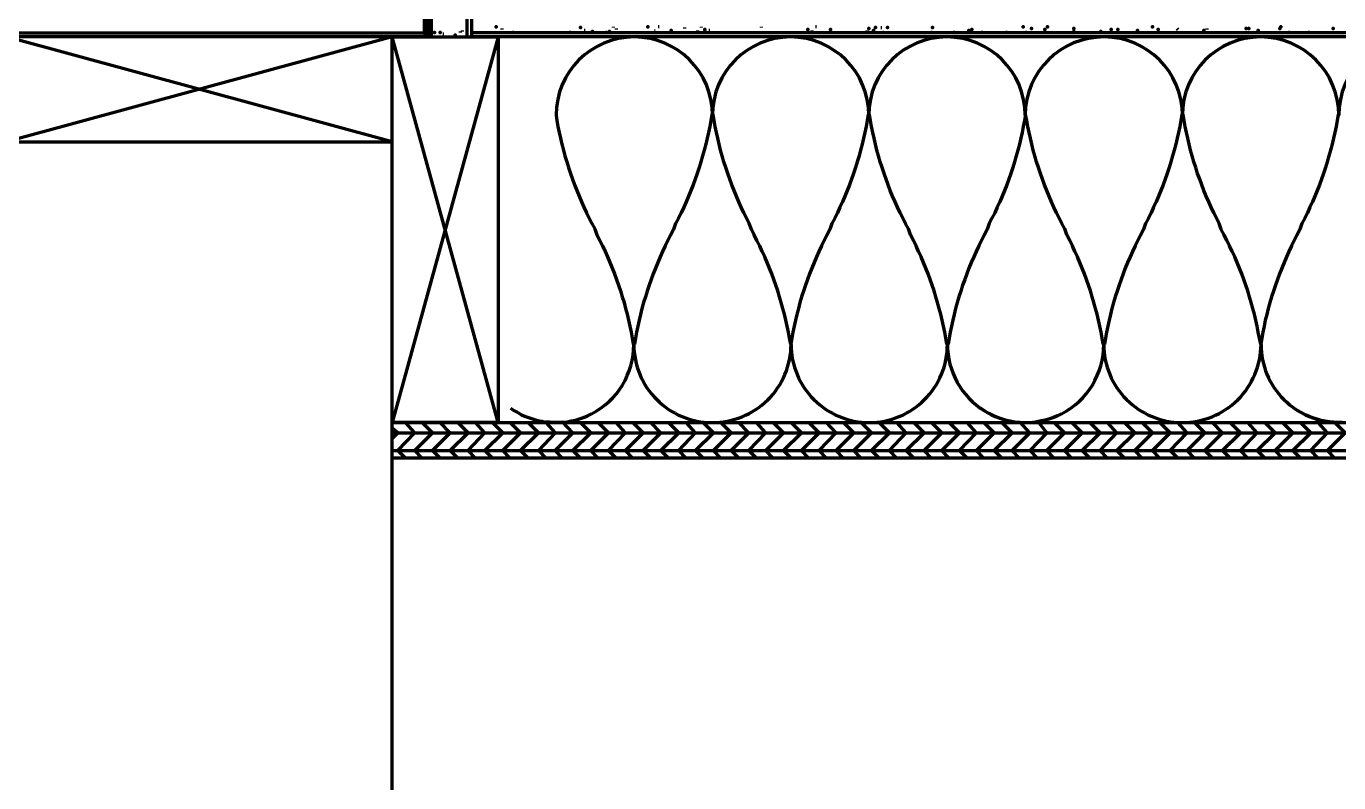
# Model space of a CAD drawing. Extents: x -134.2 to -36.6, y 16.5 to 62.5.
# Drawn here: x -122.59 to -103.9, y 39.6 to 50.38 of the extents above; entities that cross this region are included whole.
import ezdxf

# ---------------------------------------------------------------- set-up
doc = ezdxf.new("R2010")
doc.units = 0
doc.header["$MEASUREMENT"] = 0
doc.layers.add('Dt-Line 1', color=9, linetype='Continuous', lineweight=0)
doc.layers.add('Dt-Line 3', color=7, linetype='Continuous', lineweight=15)

msp = doc.modelspace()

# ---------------------------------------------------------------- linework, layer by layer
at = {"layer": 'Dt-Line 1', "linetype": 'Continuous', "lineweight": 158}
for p, q in [((-116.406, 50.295), (-116.406, 50.309)), ((-116.379, 50.309), (-116.379, 50.322)), ((-115.819, 50.349), (-115.819, 50.335)), ((-114.633, 50.322), (-114.646, 50.322)), ((-114.353, 50.309), (-114.339, 50.295)), ((-114.233, 50.375), (-114.233, 50.362)), ((-114.193, 50.349), (-114.193, 50.335)), ((-113.646, 50.322), (-113.633, 50.322)), ((-113.579, 50.375), (-113.593, 50.375)), ((-113.219, 50.362), (-113.219, 50.349)), ((-113.033, 50.322), (-113.033, 50.309)), ((-112.979, 50.375), (-112.979, 50.362)), ((-112.859, 50.322), (-112.873, 50.322)), ((-112.126, 50.375), (-112.126, 50.362)), ((-111.406, 50.322), (-111.406, 50.309)), ((-111.339, 50.375), (-111.353, 50.375)), ((-110.619, 50.322), (-110.619, 50.309)), ((-110.419, 50.362), (-110.406, 50.362)), ((-110.379, 50.295), (-110.393, 50.295)), ((-106.206, 50.349), (-106.193, 50.335)), ((-105.779, 50.349), (-105.779, 50.335)), ((-105.113, 50.295), (-105.099, 50.295)), ((-116.646, 50.269), (-116.659, 50.269)), ((-117.379, 44.589), (-74.179, 44.589)), ((-117.379, 44.335), (-74.179, 44.335))]:
    msp.add_line(p, q, dxfattribs=at)
at = {"layer": 'Dt-Line 1', "linetype": 'Continuous', "lineweight": 211}
for p, q in [((-117.379, 48.735), (-122.873, 50.229)), ((-115.873, 50.229), (-117.379, 44.735))]:
    msp.add_line(p, q, dxfattribs=at)
at = {"layer": 'Dt-Line 1', "linetype": 'Continuous', "lineweight": 158}
for points in [[(-116.779, 50.295), (-116.779, 50.295), (-116.779, 50.295)], [(-116.699, 50.295), (-116.699, 50.295), (-116.699, 50.295)], [(-115.899, 50.375), (-115.899, 50.375), (-115.899, 50.375)], [(-115.659, 50.295), (-115.659, 50.295), (-115.659, 50.295)], [(-114.846, 50.295), (-114.846, 50.295), (-114.846, 50.295)], [(-114.699, 50.362), (-114.699, 50.362), (-114.699, 50.362)], [(-114.526, 50.309), (-114.526, 50.309), (-114.526, 50.309)], [(-114.286, 50.309), (-114.286, 50.309), (-114.286, 50.309)], [(-113.739, 50.375), (-113.739, 50.375), (-113.739, 50.375)], [(-113.406, 50.322), (-113.406, 50.322), (-113.406, 50.322)], [(-111.459, 50.335), (-111.459, 50.335), (-111.459, 50.335)], [(-111.139, 50.335), (-111.139, 50.335), (-111.139, 50.335)], [(-110.593, 50.349), (-110.593, 50.349), (-110.593, 50.349)], [(-110.526, 50.322), (-110.526, 50.322), (-110.526, 50.322)], [(-110.499, 50.362), (-110.499, 50.362), (-110.499, 50.362)], [(-110.326, 50.362), (-110.326, 50.362), (-110.326, 50.362)], [(-109.699, 50.295), (-109.699, 50.295), (-109.699, 50.295)], [(-109.686, 50.362), (-109.686, 50.362), (-109.686, 50.362)], [(-109.379, 50.295), (-109.379, 50.295), (-109.379, 50.295)], [(-109.166, 50.322), (-109.166, 50.322), (-109.166, 50.322)], [(-109.126, 50.335), (-109.126, 50.335), (-109.126, 50.335)], [(-108.979, 50.295), (-108.979, 50.295), (-108.979, 50.295)], [(-108.633, 50.295), (-108.633, 50.295), (-108.633, 50.295)], [(-108.393, 50.375), (-108.393, 50.375), (-108.393, 50.375)], [(-108.353, 50.295), (-108.353, 50.295), (-108.353, 50.295)], [(-108.273, 50.349), (-108.273, 50.349), (-108.273, 50.349)], [(-108.086, 50.335), (-108.086, 50.335), (-108.086, 50.335)], [(-108.046, 50.375), (-108.046, 50.375), (-108.046, 50.375)], [(-107.673, 50.349), (-107.673, 50.349), (-107.673, 50.349)], [(-107.673, 50.309), (-107.673, 50.309), (-107.673, 50.309)], [(-107.286, 50.309), (-107.286, 50.309), (-107.286, 50.309)], [(-107.139, 50.335), (-107.139, 50.335), (-107.139, 50.335)], [(-107.046, 50.335), (-107.046, 50.335), (-107.046, 50.335)], [(-106.766, 50.322), (-106.766, 50.322), (-106.766, 50.322)], [(-106.553, 50.375), (-106.553, 50.375), (-106.553, 50.375)], [(-105.819, 50.322), (-105.819, 50.322), (-105.819, 50.322)], [(-105.219, 50.349), (-105.219, 50.349), (-105.219, 50.349)], [(-105.179, 50.349), (-105.179, 50.349), (-105.179, 50.349)], [(-105.046, 50.322), (-105.046, 50.322), (-105.046, 50.322)], [(-104.739, 50.349), (-104.739, 50.349), (-104.739, 50.349)], [(-104.726, 50.375), (-104.726, 50.375), (-104.726, 50.375)], [(-104.606, 50.295), (-104.606, 50.295), (-104.606, 50.295)], [(-104.326, 50.295), (-104.326, 50.295), (-104.326, 50.295)], [(-103.979, 50.349), (-103.979, 50.349), (-103.979, 50.349)], [(-116.486, 50.255), (-116.486, 50.255), (-116.486, 50.255)], [(-112.828, 49.126), (-112.842, 49.04), (-112.858, 48.955), (-112.875, 48.87), (-112.894, 48.785), (-112.914, 48.701), (-112.936, 48.617), (-112.959, 48.534), (-112.983, 48.451), (-113.009, 48.368), (-113.036, 48.286), (-113.065, 48.204), (-113.095, 48.123), (-113.127, 48.042), (-113.159, 47.962), (-113.194, 47.882), (-113.229, 47.803), (-113.266, 47.725), (-113.304, 47.647), (-113.344, 47.57), (-113.374, 47.484), (-113.415, 47.407), (-113.454, 47.33), (-113.493, 47.252), (-113.53, 47.174), (-113.565, 47.095), (-113.599, 47.015), (-113.632, 46.935), (-113.664, 46.855), (-113.694, 46.773), (-113.722, 46.692), (-113.75, 46.609), (-113.775, 46.527), (-113.8, 46.444), (-113.823, 46.36), (-113.844, 46.276), (-113.865, 46.192), (-113.883, 46.107), (-113.9, 46.022), (-113.916, 45.937), (-113.931, 45.851)], [(-110.601, 49.126), (-110.616, 49.04), (-110.632, 48.955), (-110.649, 48.87), (-110.667, 48.785), (-110.688, 48.701), (-110.709, 48.617), (-110.732, 48.534), (-110.757, 48.451), (-110.782, 48.368), (-110.81, 48.286), (-110.838, 48.204), (-110.868, 48.123), (-110.9, 48.042), (-110.933, 47.962), (-110.967, 47.882), (-111.003, 47.803), (-111.039, 47.725), (-111.078, 47.647), (-111.117, 47.57), (-111.147, 47.484), (-111.188, 47.407), (-111.228, 47.33), (-111.266, 47.252), (-111.303, 47.174), (-111.338, 47.095), (-111.373, 47.015), (-111.406, 46.935), (-111.437, 46.855), (-111.467, 46.773), (-111.496, 46.692), (-111.523, 46.609), (-111.549, 46.527), (-111.573, 46.444), (-111.596, 46.36), (-111.618, 46.276), (-111.638, 46.192), (-111.657, 46.107), (-111.674, 46.022), (-111.69, 45.937), (-111.704, 45.851), (-111.723, 45.937), (-111.738, 46.023), (-111.756, 46.108), (-111.774, 46.193), (-111.794, 46.277), (-111.816, 46.361), (-111.839, 46.444), (-111.863, 46.527), (-111.889, 46.61), (-111.917, 46.692), (-111.945, 46.774), (-111.975, 46.855), (-112.007, 46.936), (-112.04, 47.016), (-112.074, 47.095), (-112.109, 47.174), (-112.146, 47.253), (-112.185, 47.331), (-112.224, 47.408), (-112.265, 47.484), (-112.295, 47.57), (-112.334, 47.647), (-112.373, 47.725), (-112.41, 47.803), (-112.445, 47.882), (-112.479, 47.962), (-112.512, 48.042), (-112.544, 48.123), (-112.574, 48.204), (-112.602, 48.286), (-112.63, 48.368), (-112.655, 48.451), (-112.68, 48.534), (-112.703, 48.617), (-112.724, 48.701), (-112.745, 48.785), (-112.763, 48.87), (-112.78, 48.955), (-112.796, 49.04), (-112.811, 49.126)], [(-109.482, 45.852), (-109.496, 45.937), (-109.512, 46.023), (-109.529, 46.108), (-109.548, 46.193), (-109.568, 46.277), (-109.589, 46.361), (-109.612, 46.444), (-109.637, 46.527), (-109.663, 46.61), (-109.69, 46.692), (-109.719, 46.774), (-109.749, 46.855), (-109.78, 46.936), (-109.813, 47.016), (-109.847, 47.095), (-109.883, 47.174), (-109.92, 47.253), (-109.958, 47.331), (-109.998, 47.408), (-110.027, 47.493), (-110.068, 47.57), (-110.108, 47.647), (-110.146, 47.725), (-110.183, 47.803), (-110.218, 47.882), (-110.253, 47.962), (-110.286, 48.042), (-110.317, 48.123), (-110.347, 48.204), (-110.376, 48.286), (-110.403, 48.368), (-110.429, 48.451), (-110.453, 48.534), (-110.476, 48.617), (-110.498, 48.701), (-110.518, 48.785), (-110.537, 48.87), (-110.554, 48.955), (-110.57, 49.04), (-110.584, 49.126)], [(-107.255, 45.852), (-107.269, 45.937), (-107.285, 46.023), (-107.302, 46.108), (-107.321, 46.193), (-107.341, 46.277), (-107.363, 46.361), (-107.386, 46.444), (-107.41, 46.527), (-107.436, 46.61), (-107.463, 46.692), (-107.492, 46.774), (-107.522, 46.855), (-107.553, 46.936), (-107.586, 47.016), (-107.62, 47.095), (-107.656, 47.174), (-107.693, 47.253), (-107.731, 47.331), (-107.771, 47.408), (-107.8, 47.493), (-107.841, 47.57), (-107.881, 47.647), (-107.919, 47.725), (-107.956, 47.803), (-107.992, 47.882), (-108.026, 47.962), (-108.059, 48.042), (-108.09, 48.123), (-108.12, 48.204), (-108.149, 48.286), (-108.176, 48.368), (-108.202, 48.451), (-108.227, 48.534), (-108.25, 48.617), (-108.271, 48.701), (-108.291, 48.785), (-108.31, 48.87), (-108.327, 48.955), (-108.343, 49.04), (-108.361, 49.126), (-108.376, 49.04), (-108.392, 48.955), (-108.409, 48.87), (-108.427, 48.785), (-108.448, 48.701), (-108.469, 48.617), (-108.492, 48.534), (-108.517, 48.451), (-108.542, 48.368), (-108.57, 48.286), (-108.598, 48.204), (-108.628, 48.123), (-108.66, 48.042), (-108.693, 47.962), (-108.727, 47.882), (-108.763, 47.803), (-108.799, 47.725), (-108.838, 47.647), (-108.877, 47.57), (-108.907, 47.484), (-108.948, 47.407), (-108.988, 47.33), (-109.026, 47.252), (-109.063, 47.174), (-109.098, 47.095), (-109.133, 47.015), (-109.166, 46.935), (-109.197, 46.855), (-109.227, 46.773), (-109.256, 46.692), (-109.283, 46.609), (-109.309, 46.527), (-109.333, 46.444), (-109.356, 46.36), (-109.378, 46.276), (-109.398, 46.192), (-109.417, 46.107), (-109.434, 46.022), (-109.45, 45.937), (-109.464, 45.851)], [(-106.135, 49.126), (-106.149, 49.04), (-106.165, 48.955), (-106.182, 48.87), (-106.201, 48.785), (-106.221, 48.701), (-106.243, 48.617), (-106.266, 48.534), (-106.29, 48.451), (-106.316, 48.368), (-106.343, 48.286), (-106.372, 48.204), (-106.402, 48.123), (-106.433, 48.042), (-106.466, 47.962), (-106.5, 47.882), (-106.536, 47.803), (-106.573, 47.725), (-106.611, 47.647), (-106.651, 47.57), (-106.68, 47.484), (-106.721, 47.407), (-106.761, 47.33), (-106.799, 47.252), (-106.836, 47.174), (-106.872, 47.095), (-106.906, 47.015), (-106.939, 46.935), (-106.97, 46.855), (-107, 46.773), (-107.029, 46.692), (-107.056, 46.609), (-107.082, 46.527), (-107.107, 46.444), (-107.13, 46.36), (-107.151, 46.276), (-107.171, 46.192), (-107.19, 46.107), (-107.207, 46.022), (-107.223, 45.937), (-107.237, 45.851)], [(-103.908, 49.126), (-103.922, 49.04), (-103.938, 48.955), (-103.955, 48.87), (-103.974, 48.785), (-103.994, 48.701), (-104.016, 48.617), (-104.039, 48.534), (-104.063, 48.451), (-104.089, 48.368), (-104.116, 48.286), (-104.145, 48.204), (-104.175, 48.123), (-104.207, 48.042), (-104.239, 47.962), (-104.274, 47.882), (-104.309, 47.803), (-104.346, 47.725), (-104.384, 47.647), (-104.424, 47.57), (-104.454, 47.484), (-104.495, 47.407), (-104.534, 47.33), (-104.573, 47.252), (-104.61, 47.174), (-104.645, 47.095), (-104.679, 47.015), (-104.712, 46.935), (-104.744, 46.855), (-104.774, 46.773), (-104.802, 46.692), (-104.83, 46.609), (-104.855, 46.527), (-104.88, 46.444), (-104.903, 46.36), (-104.924, 46.276), (-104.945, 46.192), (-104.963, 46.107), (-104.98, 46.022), (-104.996, 45.937), (-105.011, 45.851), (-105.029, 45.937), (-105.045, 46.023), (-105.062, 46.108), (-105.081, 46.193), (-105.101, 46.277), (-105.123, 46.361), (-105.146, 46.444), (-105.17, 46.527), (-105.196, 46.61), (-105.223, 46.692), (-105.252, 46.774), (-105.282, 46.855), (-105.313, 46.936), (-105.346, 47.016), (-105.38, 47.095), (-105.416, 47.174), (-105.453, 47.253), (-105.491, 47.331), (-105.531, 47.408), (-105.572, 47.484), (-105.601, 47.57), (-105.641, 47.647), (-105.679, 47.725), (-105.716, 47.803), (-105.752, 47.882), (-105.786, 47.962), (-105.819, 48.042), (-105.85, 48.123), (-105.88, 48.204), (-105.909, 48.286), (-105.936, 48.368), (-105.962, 48.451), (-105.987, 48.534), (-106.01, 48.617), (-106.031, 48.701), (-106.051, 48.785), (-106.07, 48.87), (-106.087, 48.955), (-106.103, 49.04), (-106.117, 49.126)], [(-115.698, 44.942), (-115.647, 44.907), (-115.593, 44.876), (-115.539, 44.847), (-115.483, 44.822), (-115.427, 44.8), (-115.369, 44.781), (-115.311, 44.766), (-115.251, 44.753), (-115.193, 44.735), (-115.059, 44.589), (-115.299, 44.335), (-115.193, 44.229)], [(-103.852, 44.736), (-103.912, 44.736), (-103.972, 44.738), (-104.032, 44.744), (-104.092, 44.753), (-104.151, 44.766), (-104.209, 44.781), (-104.267, 44.8), (-104.323, 44.822), (-104.379, 44.847), (-104.434, 44.876), (-104.487, 44.907), (-104.538, 44.942)], [(-117.193, 44.229), (-117.299, 44.335), (-117.059, 44.589), (-117.193, 44.735)], [(-116.953, 44.229), (-117.059, 44.335), (-116.806, 44.589), (-116.953, 44.735)], [(-116.699, 44.229), (-116.806, 44.335), (-116.553, 44.589), (-116.699, 44.735)], [(-116.446, 44.229), (-116.553, 44.335), (-116.299, 44.589), (-116.446, 44.735)], [(-116.193, 44.229), (-116.299, 44.335), (-116.059, 44.589), (-116.193, 44.735)], [(-115.953, 44.229), (-116.059, 44.335), (-115.806, 44.589), (-115.953, 44.735)], [(-115.699, 44.229), (-115.806, 44.335), (-115.553, 44.589), (-115.699, 44.735)], [(-115.446, 44.229), (-115.553, 44.335), (-115.299, 44.589), (-115.446, 44.735)], [(-114.951, 44.74), (-115.012, 44.736), (-115.072, 44.736), (-115.132, 44.738), (-115.192, 44.744)], [(-114.699, 44.229), (-114.806, 44.335), (-114.553, 44.589), (-114.699, 44.735)], [(-114.446, 44.229), (-114.553, 44.335), (-114.299, 44.589), (-114.446, 44.735)], [(-114.193, 44.229), (-114.299, 44.335), (-114.059, 44.589), (-114.193, 44.735)], [(-113.953, 44.229), (-114.059, 44.335), (-113.806, 44.589), (-113.953, 44.735)], [(-113.699, 44.229), (-113.806, 44.335), (-113.553, 44.589), (-113.699, 44.735)], [(-113.446, 44.229), (-113.553, 44.335), (-113.299, 44.589), (-113.446, 44.735)], [(-113.193, 44.229), (-113.299, 44.335), (-113.059, 44.589), (-113.193, 44.735)], [(-112.953, 44.229), (-113.059, 44.335), (-112.806, 44.589), (-112.953, 44.735)], [(-112.699, 44.229), (-112.806, 44.335), (-112.553, 44.589), (-112.699, 44.735)], [(-112.446, 44.229), (-112.553, 44.335), (-112.299, 44.589), (-112.446, 44.735)], [(-112.193, 44.229), (-112.299, 44.335), (-112.059, 44.589), (-112.193, 44.735)], [(-111.953, 44.229), (-112.059, 44.335), (-111.806, 44.589), (-111.953, 44.735)], [(-111.699, 44.229), (-111.806, 44.335), (-111.553, 44.589), (-111.699, 44.735)], [(-111.446, 44.229), (-111.553, 44.335), (-111.299, 44.589), (-111.446, 44.735)], [(-111.193, 44.229), (-111.299, 44.335), (-111.059, 44.589), (-111.193, 44.735)], [(-110.953, 44.229), (-111.059, 44.335), (-110.806, 44.589), (-110.953, 44.735)], [(-110.699, 44.229), (-110.806, 44.335), (-110.553, 44.589), (-110.699, 44.735)], [(-110.446, 44.229), (-110.553, 44.335), (-110.299, 44.589), (-110.446, 44.735)], [(-110.193, 44.229), (-110.299, 44.335), (-110.059, 44.589), (-110.193, 44.735)], [(-109.953, 44.229), (-110.059, 44.335), (-109.806, 44.589), (-109.953, 44.735)], [(-109.699, 44.229), (-109.806, 44.335), (-109.553, 44.589), (-109.699, 44.735)], [(-109.446, 44.229), (-109.553, 44.335), (-109.299, 44.589), (-109.446, 44.735)], [(-109.193, 44.229), (-109.299, 44.335), (-109.059, 44.589), (-109.193, 44.735)], [(-108.953, 44.229), (-109.059, 44.335), (-108.806, 44.589), (-108.953, 44.735)], [(-108.699, 44.229), (-108.806, 44.335), (-108.553, 44.589), (-108.699, 44.735)], [(-107.849, 44.859), (-107.905, 44.832), (-107.962, 44.809), (-108.02, 44.788), (-108.079, 44.771), (-108.138, 44.758), (-108.198, 44.747)], [(-107.953, 44.229), (-108.059, 44.335), (-107.806, 44.589), (-107.953, 44.735)], [(-107.699, 44.229), (-107.806, 44.335), (-107.553, 44.589), (-107.699, 44.735)], [(-107.446, 44.229), (-107.553, 44.335), (-107.299, 44.589), (-107.446, 44.735)], [(-107.193, 44.229), (-107.299, 44.335), (-107.059, 44.589), (-107.193, 44.735)], [(-106.953, 44.229), (-107.059, 44.335), (-106.806, 44.589), (-106.953, 44.735)], [(-106.699, 44.229), (-106.806, 44.335), (-106.553, 44.589), (-106.699, 44.735)], [(-106.446, 44.229), (-106.553, 44.335), (-106.299, 44.589), (-106.446, 44.735)], [(-106.193, 44.229), (-106.299, 44.335), (-106.059, 44.589), (-106.193, 44.735)], [(-105.953, 44.229), (-106.059, 44.335), (-105.806, 44.589), (-105.953, 44.735)], [(-105.699, 44.229), (-105.806, 44.335), (-105.553, 44.589), (-105.699, 44.735)], [(-105.446, 44.229), (-105.553, 44.335), (-105.299, 44.589), (-105.446, 44.735)], [(-105.193, 44.229), (-105.299, 44.335), (-105.059, 44.589), (-105.193, 44.735)], [(-104.953, 44.229), (-105.059, 44.335), (-104.806, 44.589), (-104.953, 44.735)], [(-104.699, 44.229), (-104.806, 44.335), (-104.553, 44.589), (-104.699, 44.735)], [(-104.446, 44.229), (-104.553, 44.335), (-104.299, 44.589), (-104.446, 44.735)], [(-104.193, 44.229), (-104.299, 44.335), (-104.059, 44.589), (-104.193, 44.735)], [(-103.953, 44.229), (-104.059, 44.335), (-103.806, 44.589), (-103.953, 44.735)], [(-117.379, 44.509), (-117.299, 44.589), (-117.379, 44.655)]]:
    msp.add_lwpolyline(points, dxfattribs=at)
for points in [[(-112.926, 50.335), (-112.926, 50.335), (-112.926, 50.322)], [(-106.473, 50.335), (-106.473, 50.335), (-106.473, 50.335)]]:
    msp.add_lwpolyline(points, close=True, dxfattribs=at)
at = {"layer": 'Dt-Line 1', "linetype": 'Continuous', "lineweight": 211}
msp.add_lwpolyline([(-115.873, 44.735), (-117.379, 50.229), (-122.873, 48.735)], dxfattribs=at)
at = {"layer": 'Dt-Line 1', "linetype": 'Continuous', "lineweight": 158}
for points in [[(-102.786, 50.229, 0.414201), (-103.899, 49.115, 0.414198), (-105.013, 50.229, 0.414201), (-106.126, 49.115, 0.414198), (-107.239, 50.229, 0.414201), (-108.366, 49.115, 0.414197), (-109.479, 50.229, 0.414201), (-110.593, 49.115, 0.414198), (-111.706, 50.229, 0.414201), (-112.819, 49.115, 0.414198), (-113.933, 50.229, 0.414201), (-115.046, 49.115), (-115.036, 49.04), (-115.02, 48.955), (-115.003, 48.87), (-114.985, 48.785), (-114.964, 48.701), (-114.943, 48.617), (-114.92, 48.534), (-114.895, 48.451), (-114.87, 48.368), (-114.842, 48.286), (-114.814, 48.204), (-114.784, 48.123), (-114.752, 48.042), (-114.719, 47.962), (-114.685, 47.882), (-114.65, 47.803), (-114.613, 47.725), (-114.574, 47.647), (-114.535, 47.57), (-114.494, 47.493), (-114.464, 47.408), (-114.425, 47.331), (-114.386, 47.253), (-114.349, 47.174), (-114.314, 47.095), (-114.28, 47.016), (-114.247, 46.936), (-114.215, 46.855), (-114.185, 46.774), (-114.157, 46.692), (-114.129, 46.61), (-114.103, 46.527), (-114.079, 46.444), (-114.056, 46.361), (-114.034, 46.277), (-114.014, 46.193), (-113.996, 46.108), (-113.978, 46.023), (-113.963, 45.937), (-113.948, 45.852)], [(-114.953, 44.229), (-115.059, 44.335), (-114.806, 44.589), (-114.951, 44.74), (-114.891, 44.747), (-114.832, 44.758), (-114.772, 44.771), (-114.714, 44.788), (-114.656, 44.809), (-114.599, 44.832), (-114.542, 44.859, 0.280728), (-113.939, 45.849, 0.414216), (-112.826, 44.735, 0.414216), (-111.699, 45.849, 0.414216), (-110.586, 44.735, 0.414216), (-109.473, 45.849, 0.259726), (-108.945, 44.902), (-108.896, 44.873), (-108.845, 44.847), (-108.793, 44.823), (-108.74, 44.802), (-108.686, 44.785), (-108.632, 44.769), (-108.577, 44.757), (-108.522, 44.747), (-108.467, 44.741), (-108.411, 44.737), (-108.355, 44.735), (-108.299, 44.737), (-108.243, 44.741), (-108.187, 44.749), (-108.059, 44.589), (-108.299, 44.335), (-108.193, 44.229)], [(-108.446, 44.229), (-108.553, 44.335), (-108.299, 44.589), (-108.439, 44.738), (-108.379, 44.736), (-108.318, 44.736), (-108.258, 44.74), (-108.187, 44.749), (-108.132, 44.759), (-108.077, 44.772), (-108.022, 44.788), (-107.968, 44.806), (-107.915, 44.828), (-107.849, 44.859, 0.280728), (-107.246, 45.849, 0.414216), (-106.133, 44.735, 0.414216), (-105.006, 45.849, 0.414216), (-103.893, 44.735, 0.414216)]]:
    msp.add_lwpolyline(points, format="xyb", dxfattribs=at)
msp.add_arc((-108.36, 45.848), 1.112, 234.5405, 265.9265, dxfattribs=at)
for p in [(-116.779, 50.295), (-116.699, 50.295), (-115.899, 50.375), (-115.659, 50.295), (-114.846, 50.295), (-114.699, 50.362), (-114.526, 50.309), (-114.286, 50.309), (-113.739, 50.375), (-113.406, 50.322), (-112.926, 50.335), (-111.459, 50.335), (-111.139, 50.335), (-110.593, 50.349), (-110.526, 50.322), (-110.499, 50.362), (-110.326, 50.362), (-109.699, 50.295), (-109.686, 50.362), (-109.379, 50.295), (-109.166, 50.322), (-109.126, 50.335), (-108.979, 50.295), (-108.633, 50.295), (-108.393, 50.375), (-108.353, 50.295), (-108.273, 50.349), (-108.086, 50.335), (-108.046, 50.375), (-107.673, 50.349), (-107.673, 50.309), (-107.286, 50.309), (-107.139, 50.335), (-107.046, 50.335), (-106.766, 50.322), (-106.553, 50.375), (-106.473, 50.335), (-106.473, 50.335), (-105.819, 50.322), (-105.219, 50.349), (-105.179, 50.349), (-105.046, 50.322), (-104.739, 50.349), (-104.726, 50.375), (-104.606, 50.295), (-104.326, 50.295), (-103.979, 50.349), (-116.486, 50.255)]:
    msp.add_point(p, dxfattribs=at)
at = {"layer": 'Dt-Line 3', "linetype": 'Continuous', "lineweight": 211}
msp.add_line((-116.873, 54.935), (-116.873, 50.229), dxfattribs=at)
at = {"layer": 'Dt-Line 3', "linetype": 'Continuous', "lineweight": 158}
for p, q in [((-116.819, 50.229), (-116.819, 54.935)), ((-116.313, 50.229), (-116.313, 54.935)), ((-116.246, 50.295), (-74.179, 50.295)), ((-117.379, 38.229), (-117.379, 44.229))]:
    msp.add_line(p, q, dxfattribs=at)
at = {"layer": 'Dt-Line 3', "linetype": 'Continuous', "lineweight": 211}
for points in [[(-74.179, 50.229), (-116.246, 50.229), (-116.246, 54.935)], [(-74.179, 44.229), (-117.379, 44.229), (-117.379, 44.735), (-74.179, 44.735)]]:
    msp.add_lwpolyline(points, dxfattribs=at)
msp.add_lwpolyline([(-116.926, 51.855), (-117.126, 51.855), (-117.126, 51.802), (-116.926, 51.802), (-116.926, 50.282), (-122.833, 50.282), (-122.833, 51.802), (-122.619, 51.802), (-122.619, 51.855), (-122.839, 51.855, 0.414211), (-122.873, 51.802), (-122.886, 50.289, 0.414199), (-122.833, 50.229), (-116.933, 50.242, 0.414199), (-116.873, 50.282), (-116.886, 51.809, 0.414211)], format="xyb", close=True, dxfattribs=at)
msp.add_lwpolyline([(-117.379, 50.229), (-115.873, 50.229), (-115.873, 44.735), (-117.379, 44.735), (-117.379, 50.229), (-122.873, 50.229), (-122.873, 48.735), (-117.379, 48.735)], close=True, dxfattribs=at)

doc.saveas('drawing.dxf')
